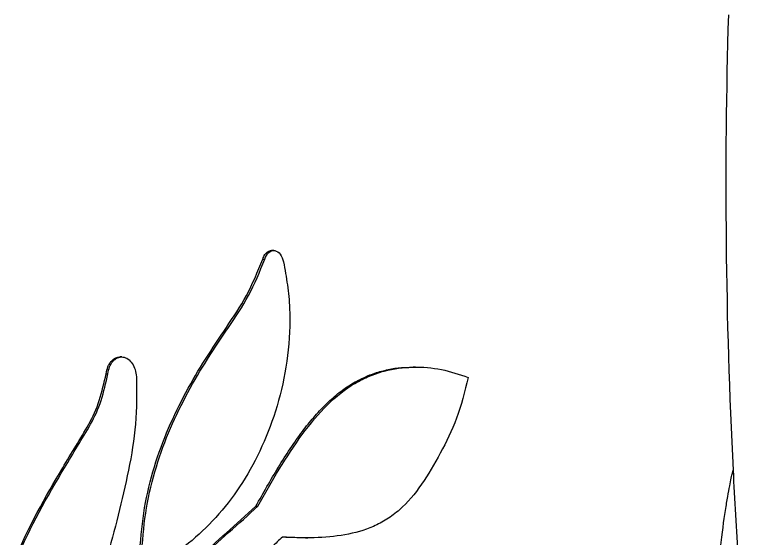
# Model space of a CAD drawing. Header units: millimetres. Extents: x 10 to 459, y 8 to 584.
# Drawn here: x 108 to 121.19, y 370.55 to 379.81 of the extents above; entities that cross this region are included whole.
import ezdxf

# ---------------------------------------------------------------- set-up
doc = ezdxf.new("R2010")
doc.units = ezdxf.units.MM
doc.layers.add('HATCH', color=3, linetype='Continuous')
doc.layers.add('OUTLINE', color=7, linetype='Continuous', lineweight=25)

msp = doc.modelspace()

# ---------------------------------------------------------------- hatches: boundary and pattern name
at = {"layer": 'HATCH'}
h = msp.add_hatch(dxfattribs=at)
h.set_pattern_fill('ANSI31', color=256, angle=3e-322, style=0)
edge = h.paths.add_edge_path(flags=0)
edge.add_arc((220.585, 376.805), 100, 182.89766, 183.8049, ccw=False)
edge.add_spline(control_points=[(120.713, 371.75), (120.196, 369.42), (120.39, 366.775), (121.191, 364.361)], knot_values=[0.440148, 0.440148, 0.440148, 0.440148, 0.52743, 0.52743, 0.52743, 0.52743], weights=[1, 1, 1, 1], degree=3, periodic=0)
edge.add_line((121.191, 364.361), (120.805, 370.169))

# ---------------------------------------------------------------- linework, layer by layer
at = {"layer": 'OUTLINE'}
for p, q in [((112.582, 375.638), (112.542, 375.638)), ((112.385, 375.487), (112.422, 375.487)), ((109.888, 373.754), (109.855, 373.754)), ((115.091, 373.576), (115.049, 373.576)), ((109.613, 373.458), (109.645, 373.458)), ((112.264, 371.111), (112.3, 371.111)), ((113.144, 370.553), (113.184, 370.553))]:
    msp.add_line(p, q, dxfattribs=at)
for start, end in [(178.27842, 182.89766), (182.89766, 183.8049)]:
    msp.add_arc((220.585, 376.805), 100, start, end, dxfattribs=at)
for points, knots in [([(112.385, 375.487), (112.397, 375.515), (112.421, 375.571), (112.477, 375.622), (112.52, 375.643), (112.541, 375.637), (112.542, 375.637)], [0, 0, 0, 0, 0.3367277, 0.6745163, 0.9854824, 1, 1, 1, 1]), ([(112.422, 375.487), (112.439, 375.535), (112.464, 375.576), (112.525, 375.63), (112.562, 375.642), (112.634, 375.631), (112.668, 375.607), (112.722, 375.535), (112.742, 375.489), (112.754, 375.437)], [0, 0, 0, 0, 0.25, 0.25, 0.5, 0.5, 0.75, 0.75, 1, 1, 1, 1]), ([(110.21, 370.323), (110.231, 370.578), (110.252, 370.834), (110.336, 371.332), (110.396, 371.575), (110.612, 372.28), (110.806, 372.719), (111.136, 373.33), (111.252, 373.527), (111.493, 373.908), (111.618, 374.092), (111.865, 374.461), (111.989, 374.644), (112.206, 375.044), (112.296, 375.266), (112.385, 375.487)], [0, 0, 0, 0, 0.125, 0.125, 0.25, 0.25, 0.5, 0.5, 0.625, 0.625, 0.75, 0.75, 0.875, 0.875, 1, 1, 1, 1]), ([(110.244, 370.323), (110.264, 370.579), (110.286, 370.834), (110.369, 371.332), (110.43, 371.575), (110.646, 372.28), (110.841, 372.72), (111.171, 373.331), (111.288, 373.527), (111.529, 373.909), (111.654, 374.093), (111.902, 374.461), (112.026, 374.644), (112.243, 375.044), (112.332, 375.266), (112.422, 375.487)], [0, 0, 0, 0, 0.125, 0.125, 0.25, 0.25, 0.5, 0.5, 0.625, 0.625, 0.75, 0.75, 0.875, 0.875, 1, 1, 1, 1]), ([(112.754, 375.437), (112.778, 375.301), (112.803, 375.166), (112.842, 374.892), (112.855, 374.755), (112.873, 374.337), (112.859, 374.052), (112.792, 373.507), (112.738, 373.241), (112.595, 372.729), (112.509, 372.488), (112.31, 372.03), (112.198, 371.812), (111.947, 371.403), (111.812, 371.215), (111.519, 370.867), (111.363, 370.707), (111.03, 370.416), (110.854, 370.289), (110.672, 370.173)], [0, 0, 0, 0, 0.0625, 0.0625, 0.125, 0.125, 0.25, 0.25, 0.375, 0.375, 0.5, 0.5, 0.625, 0.625, 0.75, 0.75, 0.875, 0.875, 1, 1, 1, 1]), ([(109.613, 373.458), (109.621, 373.501), (109.633, 373.565), (109.671, 373.637), (109.715, 373.696), (109.777, 373.746), (109.832, 373.75), (109.856, 373.752)], [0, 0, 0, 0, 0.274236, 0.412428, 0.550534, 0.801439, 1, 1, 1, 1]), ([(109.645, 373.458), (109.655, 373.542), (109.685, 373.62), (109.781, 373.731), (109.845, 373.761), (109.973, 373.746), (110.033, 373.702), (110.118, 373.574), (110.143, 373.49), (110.149, 373.405)], [0, 0, 0, 0, 0.25, 0.25, 0.5, 0.5, 0.75, 0.75, 1, 1, 1, 1]), ([(112.264, 371.111), (112.329, 371.228), (112.46, 371.461), (112.661, 371.803), (112.869, 372.131), (113.078, 372.427), (113.286, 372.688), (113.494, 372.911), (113.71, 373.107), (113.936, 373.268), (114.167, 373.391), (114.402, 373.482), (114.637, 373.54), (114.829, 373.571), (114.94, 373.57), (114.975, 373.57)], [0, 0, 0, 0, 0.088597, 0.177259, 0.265827, 0.354294, 0.43052, 0.506993, 0.58334, 0.659391, 0.735642, 0.812148, 0.888734, 0.965096, 1, 1, 1, 1]), ([(112.3, 371.111), (112.425, 371.334), (112.549, 371.557), (112.809, 371.983), (112.944, 372.188), (113.227, 372.574), (113.375, 372.751), (113.684, 373.057), (113.846, 373.186), (114.1, 373.335), (114.187, 373.378), (114.36, 373.451), (114.447, 373.48), (114.706, 373.55), (114.878, 373.572), (115.219, 373.579), (115.386, 373.563), (115.711, 373.5), (115.869, 373.446), (116.025, 373.391)], [0, 0, 0, 0, 0.125, 0.125, 0.25, 0.25, 0.375, 0.375, 0.5, 0.5, 0.5625, 0.5625, 0.625, 0.625, 0.75, 0.75, 0.875, 0.875, 1, 1, 1, 1]), ([(107.997, 370.169), (108.235, 370.748), (108.536, 371.274), (108.92, 371.919), (108.998, 372.048), (109.153, 372.305), (109.232, 372.431), (109.378, 372.695), (109.443, 372.833), (109.54, 373.135), (109.576, 373.297), (109.613, 373.458)], [0, 0, 0, 0, 0.5, 0.5, 0.625, 0.625, 0.75, 0.75, 0.875, 0.875, 1, 1, 1, 1]), ([(108.029, 370.173), (108.267, 370.751), (108.568, 371.276), (108.953, 371.92), (109.03, 372.049), (109.185, 372.305), (109.264, 372.432), (109.41, 372.695), (109.475, 372.833), (109.572, 373.136), (109.609, 373.297), (109.645, 373.458)], [0, 0, 0, 0, 0.5, 0.5, 0.625, 0.625, 0.75, 0.75, 0.875, 0.875, 1, 1, 1, 1]), ([(110.149, 373.405), (110.151, 373.123), (110.154, 372.842), (110.109, 372.291), (110.062, 372.02), (109.955, 371.482), (109.893, 371.217), (109.76, 370.692), (109.691, 370.431), (109.616, 370.173)], [0, 0, 0, 0, 0.25, 0.25, 0.5, 0.5, 0.75, 0.75, 1, 1, 1, 1]), ([(116.025, 373.391), (115.963, 373.142), (115.9, 372.894), (115.735, 372.448), (115.634, 372.248), (115.319, 371.664), (115.094, 371.301), (114.736, 370.987), (114.66, 370.93), (114.505, 370.833), (114.426, 370.791), (114.182, 370.684), (114.013, 370.637), (113.663, 370.574), (113.481, 370.559), (113.113, 370.55), (112.925, 370.557), (112.734, 370.565)], [0, 0, 0, 0, 0.125, 0.125, 0.25, 0.25, 0.5, 0.5, 0.5625, 0.5625, 0.625, 0.625, 0.75, 0.75, 0.875, 0.875, 1, 1, 1, 1]), ([(120.473, 370.169), (120.498, 370.457), (120.528, 370.695), (120.571, 370.995), (120.586, 371.086), (120.613, 371.249), (120.626, 371.32), (120.661, 371.508), (120.68, 371.599), (120.706, 371.72), (120.713, 371.75), (120.713, 371.75)], [0, 0, 0, 0, 0.25, 0.25, 0.375, 0.375, 0.5, 0.5, 0.75, 0.75, 1, 1, 1, 1]), ([(112.734, 370.565), (112.674, 370.509), (112.613, 370.454), (112.552, 370.398), (112.469, 370.323), (112.386, 370.248), (112.302, 370.173)], [0, 0, 0, 0, 0.0003295589, 0.0003295589, 0.0003295589, 0.0007754211, 0.0007754211, 0.0007754211, 0.0007754211]), ([(113.144, 370.555), (113.092, 370.555), (112.957, 370.554), (112.818, 370.56), (112.733, 370.564)], [0, 0, 0, 0, 0.387314, 1, 1, 1, 1])]:
    msp.add_open_spline(points, degree=3, knots=knots, dxfattribs=at)
for points in [[(111.217, 370.169), (111.571, 370.489), (111.921, 370.801), (112.264, 371.111)], [(111.255, 370.173), (111.609, 370.491), (111.958, 370.803), (112.3, 371.111)]]:
    msp.add_open_spline(points, degree=3, dxfattribs=at)

doc.saveas('drawing.dxf')
